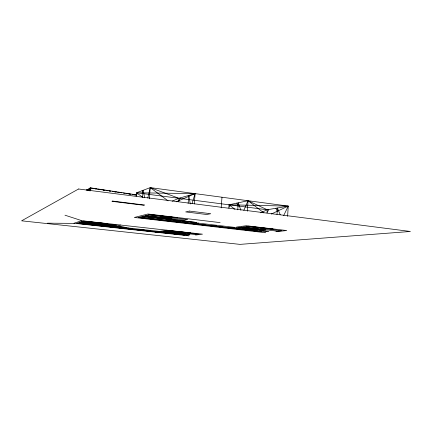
<?xml version="1.0" encoding="UTF-8"?>
<svg xmlns="http://www.w3.org/2000/svg" width="432" height="432" viewBox="0 0 432 432"><rect width="100%" height="100%" fill="white"/><g stroke="black" fill="none" stroke-linecap="round" stroke-linejoin="round"><path stroke-width="0.65" d="M87.502 190.528L87.453 189.4L87.037 189.783M90.574 190.906L90.59 189.826L90.256 189.853M287.615 216.367L288.241 206.102L150.239 187.623L136.544 192.775L136.231 196.236L137.538 192.397M277.009 214.429L277.414 207.992L280.217 214.758M230.423 204.503L228.798 208.094L229.036 204.8L248.049 200.718L267.235 209.768L267.025 212.992L268.769 209.504M90.785 189.95L90.736 187.877L90.261 188.125L90.148 189.907M247.325 211.226L248.049 200.718L263.887 212.927M237.746 209.795L238.243 202.824L240.889 210.319M88.738 190.609L88.738 188.73L88.252 189.151L88.101 190.361M89.516 190.393L89.451 188.276L88.911 190.512L89.23 190.08L89.343 190.555M221.195 207.889L221.978 197.23M194.292 203.904L195.102 193.628L136.544 192.775L267.235 209.768L288.241 206.102L283.7 215.53M188.136 203.359L188.773 195.448L190.301 203.963M149.261 198.806L150.239 187.623L178.886 198.283L195.102 193.628L192.04 203.526M142.533 197.359L143.159 190.285L144.59 197.392M89.721 190.89L90.034 187.974L94.03 188.584M89.851 190.658L90.034 187.974M147.798 198.002L150.239 187.623L168.086 200.858M180.068 197.942L178.61 201.663L178.886 198.283L172.174 201.172M86.519 190.031L86.681 189.724L86.746 190.172M243.799 210.427L248.049 200.718M271.231 214.067L288.241 206.102L229.036 204.8M260.674 212.814L267.235 209.768M176.153 201.814L195.102 193.628M94.154 224.872L95.861 224.408M98.188 223.781L99.986 223.295M99.301 225.769L99.738 225.655M110.349 226.654L112.223 226.211M110.835 227.291L120.544 225.04M158.463 219.407L161.357 218.776M165.294 217.928L168.372 217.258M121.192 228.172L121.678 228.069M163.922 220.531L164.651 220.379M126.268 228.404L128.299 227.983M177.104 221.584L180.214 220.99M141.917 230.121L144.094 229.727M142.571 230.515L143.111 230.418M189.054 223.463L189.853 223.322M195.367 223.717L198.677 223.155M155.083 232.135L166.984 230.213M163.463 232.81L164.047 232.718M213.257 225.806L216.761 225.283M213.494 226.309L214.358 226.179M172.422 233.474L174.884 233.118M180.97 232.951L183.584 232.578M236.531 227.048L246.326 225.731L286.745 230.542L275.918 231.682M230.791 227.858L234.479 227.362M237.265 229.079L238.189 228.96M195.55 235.03L202.473 234.16L81.729 220.714L73.937 223.247L188.984 235.85M247.973 229.862L251.84 229.397M260.215 229.138L264.346 228.652M47.482 223.182L74.704 223.376M265.739 232.756L134.32 217.463L147.933 214.007L220.104 222.604M90.736 187.877L136.615 194.87M95.359 188.784L96.692 188.989M98.026 189.194L99.355 189.394M100.688 189.599L105.354 190.307M106.682 190.512L108.016 190.712M109.35 190.917L110.678 191.122M112.012 191.322L116.672 192.035M118.006 192.235L119.34 192.44M120.668 192.64L122.002 192.845M123.336 193.05L125.334 193.352M126.668 193.558L130.664 194.162M131.992 194.368L133.326 194.567M134.66 194.773L136.658 195.075M94.932 188.833L96.266 189.038M97.6 189.243L98.933 189.443M106.272 190.561L107.606 190.766M108.94 190.966L110.273 191.171M117.612 192.289L118.946 192.494M128.952 194.017L130.291 194.216M134.293 194.827L135.626 195.032M103.243 190.139L104.576 190.345M114.561 191.862L115.895 192.067M64.978 215.195L81.329 220.514M137.079 193.169L142.976 197.5M229.565 205.205L234.857 209.234M275.918 208.251L277.22 211.064M236.887 203.116L238.021 205.967M142.187 190.652L142.868 193.59M78.57 188.995L21.6 220.822L239.998 244.377L410.4 231.482L78.57 188.995M112.617 201.069L111.926 201.334L143.678 205.259L144.482 205.016L112.617 201.069M77.263 223.193L76.88 223.312L184.507 234.965L77.263 223.193M79.213 222.572L77.668 223.063L187.294 235.105L189.891 234.77L79.213 222.572M80.039 222.307L79.645 222.437L102.924 224.834L80.039 222.307M82.939 221.4L81.308 221.918L114.761 225.617L116.732 225.153L82.939 221.4M83.808 221.125L83.392 221.254L107.244 223.733L83.808 221.125M81.14 222.043L80.741 222.172L104.155 224.591L81.14 222.043M103.896 224.991L103.442 225.104L126.193 227.453L103.896 224.991M138.721 217.355L138.067 217.517L261.382 231.671L138.721 217.355M142.101 216.513L139.423 217.183L264.816 231.833L268.855 231.395L142.101 216.513M143.532 216.157L142.846 216.329L170.008 219.272L143.532 216.157M148.581 214.909L145.735 215.617L184.432 220.19L187.736 219.559L148.581 214.909M150.109 214.531L149.38 214.715L177.314 217.766L150.109 214.531M145.341 215.789L144.644 215.962L171.985 218.932L145.341 215.789M189.416 211.081L185.674 211.918L206.717 214.504L210.735 213.716L189.416 211.081M171.061 219.467L170.3 219.623L196.717 222.485L171.061 219.467M163.636 231.509L163.037 231.601L184.55 233.815L163.636 231.509M164.803 231.32L164.198 231.417L185.814 233.647L164.803 231.32M169.344 230.607L168.718 230.71L190.717 232.983L169.344 230.607M168.037 230.85L165.569 231.244L196.112 234.625L198.86 234.279L168.037 230.85M239.668 227.421L238.718 227.551L263.45 230.218L239.668 227.421M241.531 227.178L240.565 227.302L265.426 229.997L241.531 227.178M248.794 226.222L247.784 226.357L273.154 229.122L248.794 226.222M246.634 226.546L242.681 227.07L277.393 231.169L281.702 230.71L246.634 226.546"/></g></svg>
